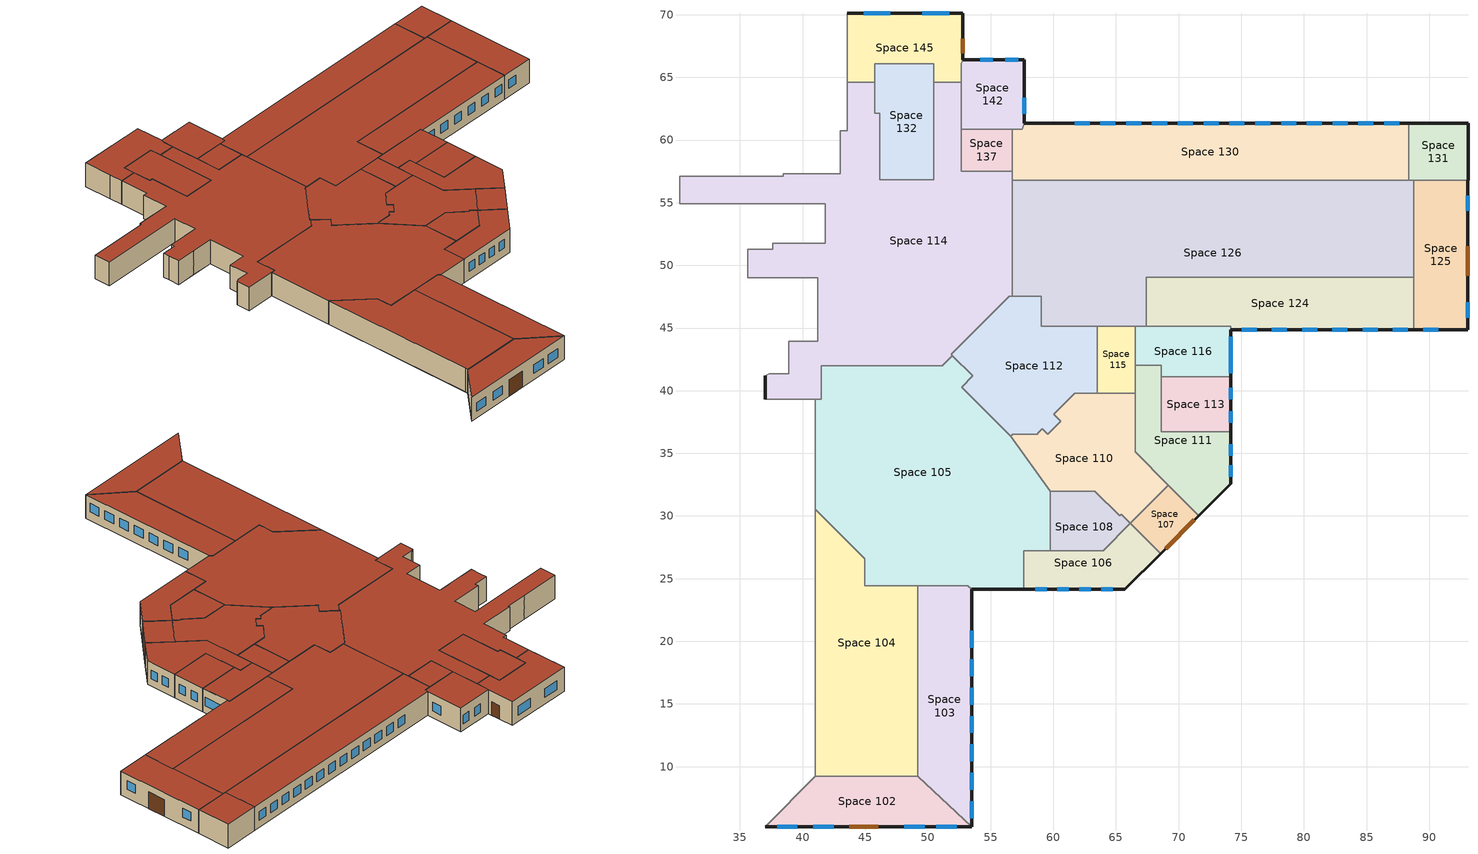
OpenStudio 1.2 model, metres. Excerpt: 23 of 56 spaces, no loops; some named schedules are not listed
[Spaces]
Space 102
 floor ground: 49.19,9.22 53.49,5.22 37.02,5.22 41.02,9.22 z0
 wall outside: 37.02,5.22 53.49,5.22 z0:3.35
 wall to Space 101: 41.02,9.22 37.02,5.22 z0:3.35
 wall to Space 104: 49.19,9.22 41.02,9.22 z0:3.35
 wall to Space 103: 53.49,5.22 49.19,9.22 z0:3.35
 window: 40.86,5.22 42.49,5.22 / 37.96,5.22 39.59,5.22 / 48.11,5.22 49.73,5.22 / 50.68,5.22 52.31,5.22 z0.9:2.12
 door: 43.72,5.22 46.02,5.22 z0:2.3
 roof outside: 53.49,5.22 49.19,9.22 41.02,9.22 37.02,5.22 z3.35
Space 103
 floor ground: 53.19,24.45 53.49,24.14 53.49,5.22 49.19,9.22 49.19,24.45 z0
 wall outside: 53.49,5.22 53.49,24.14 z0:3.35
 wall to Space 104: 49.19,24.45 49.19,9.22 z0:3.35
 wall to Space 105: 53.49,24.14 53.19,24.45 49.19,24.45 z0:3.35
 window: 53.49,8.15 53.49,9.5 / 53.49,12.69 53.49,14.04 / 53.49,5.88 53.49,7.23 / 53.49,17.22 53.49,18.57 / 53.49,14.95 53.49,16.3 / 53.49,19.49 53.49,20.84 / 53.49,10.42 53.49,11.77 z1.19:2.41
 roof outside: 53.49,5.22 53.49,24.14 53.19,24.45 49.19,24.45 49.19,9.22 z3.35
Space 104
 floor ground: 41,30.54 44.96,26.58 44.96,24.45 49.19,24.45 49.19,9.22 41.02,9.22 z0
 wall to Space 101: 41,30.54 41.02,9.56 41.02,9.22 z0:3.35
 wall to Space 105: 49.19,24.45 44.96,24.45 44.96,25.27 44.96,26.58 41,30.54 z0:3.35
 roof outside: 49.19,9.22 49.19,24.45 44.96,24.45 44.96,26.58 41,30.54 41.02,9.22 z3.35
Space 105
 floor ground: 51.96,42.8 53.59,41.17 52.7,40.29 56.6,36.38 59.78,31.97 59.78,27.23 57.63,27.23 57.63,24.14 53.49,24.14 53.19,24.45 44.96,24.45 44.96,26.58 41,30.54 41,39.33 41.51,39.33 41.51,41.98 51.14,41.98 z0
 wall outside: 53.49,24.14 57.63,24.14 z0:3.35
 wall to Space 101: 41,39.33 41,30.54 z0:3.35
 wall to Space 114: 51.96,42.8 51.14,41.98 41.51,41.98 41.51,39.33 41,39.33 z0:3.35
 wall to Space 112: 56.6,36.38 52.98,40 52.7,40.29 53.59,41.17 51.96,42.8 z0:3.35
 wall to Space 110: 59.78,31.97 56.6,36.38 z0:3.35
 wall to Space 108: 59.78,27.23 59.78,31.97 z0:3.35
 wall to Space 106: 57.63,24.14 57.63,27.23 59.78,27.23 z0:3.35
 roof outside: 57.63,24.14 57.63,27.23 59.78,27.23 59.78,31.97 56.6,36.38 52.7,40.29 53.59,41.17 51.96,42.8 51.14,41.98 41.51,41.98 41.51,39.33 41,39.33 41,30.54 44.96,26.58 44.96,24.45 53.19,24.45 53.49,24.14 z3.35
Space 106
 floor ground: 66.14,29.41 68.56,26.99 65.72,24.14 57.63,24.14 57.63,27.23 63.99,27.23 z0
 wall outside: 57.63,24.14 65.72,24.14 68.56,26.99 z0:3.35
 wall to Space 108: 66.14,29.41 63.99,27.23 59.78,27.23 z0:3.35
 wall to Space 107: 68.56,26.99 66.14,29.41 z0:3.35
 window: 63.84,24.14 64.75,24.14 / 60.31,24.14 61.23,24.14 / 58.55,24.14 59.46,24.14 / 62.07,24.14 62.99,24.14 z1.14:2.36
 roof outside: 65.72,24.14 68.56,26.99 66.14,29.41 63.99,27.23 57.63,27.23 57.63,24.14 z3.35
Space 107
 floor ground: 69.19,32.46 71.62,30.04 68.56,26.99 66.14,29.41 z0
 wall outside: 68.56,26.99 71.62,30.04 z0:3.35
 wall to Space 110: 69.19,32.46 66.14,29.41 z0:3.35
 wall to Space 111: 71.62,30.04 69.19,32.46 z0:3.35
 door: 68.97,27.4 71.26,29.68 z0:2.57
 roof outside: 68.56,26.99 71.62,30.04 69.19,32.46 66.14,29.41 z3.35
Space 108
 floor ground: 63.29,31.97 65.31,30.02 65.42,30.13 66.14,29.41 63.99,27.23 59.78,27.23 59.78,31.97 z0
 wall to Space 110: 66.14,29.41 65.42,30.13 65.31,30.02 63.29,31.97 z0:3.35
 wall inside: 63.29,31.97 59.78,31.97 z0:3.35
 roof outside: 63.99,27.23 66.14,29.41 65.42,30.13 65.31,30.02 63.29,31.97 59.78,31.97 59.78,27.23 z3.35
Space 110
 floor ground: 66.55,39.78 66.55,35.11 69.19,32.46 66.14,29.41 65.42,30.13 65.31,30.02 63.29,31.97 59.78,31.97 56.6,36.38 56.76,36.53 58.75,36.53 58.75,36.6 59.14,36.97 59.56,36.54 60.59,37.57 60.05,38.11 61.72,39.78 z0
 wall inside: 59.78,31.97 63.29,31.97 z0:3.35
 wall to Space 112: 63.52,39.78 61.72,39.78 60.05,38.11 60.59,37.57 59.56,36.54 59.14,36.97 58.75,36.6 58.75,36.53 56.76,36.53 56.6,36.38 z0:3.35
 wall to Space 115: 66.55,39.78 63.52,39.78 z0:3.35
 wall to Space 111: 69.19,32.46 66.55,35.11 66.55,39.78 z0:3.35
 roof outside: 66.14,29.41 69.19,32.46 66.55,35.11 66.55,39.78 61.72,39.78 60.05,38.11 60.59,37.57 59.56,36.54 59.14,36.97 58.75,36.6 58.75,36.53 56.76,36.53 56.6,36.38 59.78,31.97 63.29,31.97 65.31,30.02 65.42,30.13 z3.35
Space 111
 floor ground: 68.61,42.04 68.61,36.74 74.17,36.74 74.17,32.59 71.62,30.04 66.55,35.11 66.55,42.04 z0
 wall outside: 71.62,30.04 74.17,32.59 74.17,36.74 z0:3.35
 wall to Space 115: 66.55,42.04 66.55,39.78 z0:3.35
 wall to Space 116: 68.61,41.09 68.61,42.04 66.55,42.04 z0:3.35
 wall to Space 113: 74.17,36.74 68.61,36.74 68.61,41.09 z0:3.35
 window: 74.17,33.13 74.17,34.04 / 74.17,34.81 74.17,35.73 z1.01:2.23
 roof outside: 71.62,30.04 74.17,32.59 74.17,36.74 68.61,36.74 68.61,42.04 66.55,42.04 66.55,35.11 z3.35
Space 112
 floor ground: 59.06,47.55 59.06,45.16 63.52,45.16 63.52,39.78 61.72,39.78 60.05,38.11 60.59,37.57 59.56,36.54 59.14,36.97 58.75,36.6 58.75,36.53 56.76,36.53 56.6,36.38 52.7,40.29 53.59,41.17 51.85,42.9 56.5,47.55 z0
 wall to Space 115: 63.52,39.78 63.52,45.16 z0:3.35
 wall to Space 114: 56.72,47.55 56.5,47.55 51.85,42.9 51.96,42.8 z0:3.35
 wall to Space 126: 63.52,45.16 59.06,45.16 59.06,47.55 56.72,47.55 z0:3.35
 roof outside: 56.6,36.38 56.76,36.53 58.75,36.53 58.75,36.6 59.14,36.97 59.56,36.54 60.59,37.57 60.05,38.11 61.72,39.78 63.52,39.78 63.52,45.16 59.06,45.16 59.06,47.55 56.5,47.55 51.85,42.9 53.59,41.17 52.7,40.29 z3.35
Space 113
 floor ground: 68.61,41.09 74.17,41.09 74.17,36.74 68.61,36.74 z0
 wall outside: 74.17,36.74 74.17,41.09 z0:3.35
 wall to Space 116: 74.17,41.09 68.61,41.09 z0:3.35
 window: 74.17,39.31 74.17,40.23 / 74.17,37.45 74.17,38.37 z1.01:2.23
 roof outside: 74.17,36.74 74.17,41.09 68.61,41.09 68.61,36.74 z3.35
Space 114
 floor ground: 52.66,64.6 52.66,57.52 56.72,57.52 56.72,47.55 56.5,47.55 51.85,42.9 51.96,42.8 51.14,41.98 41.51,41.98 41.51,39.33 37.02,39.33 37.02,41.18 37.32,41.33 38.91,41.33 38.91,43.93 41.23,43.93 41.23,49 35.62,49 35.62,50.45 35.63,51.3 37.63,51.3 37.63,51.75 41.81,51.75 41.81,54.9 30.18,54.9 30.18,57.1 38.46,57.1 38.46,57.3 43.01,57.3 43.01,60.75 43.56,60.75 43.56,64.6 45.76,64.6 45.76,62.15 46.16,62.15 46.16,56.81 50.46,56.81 50.46,64.6 z0
 wall outside: 37.02,41.18 37.02,39.33 z0:3.35
 wall to Space 129: 30.18,54.9 41.81,54.9 41.81,51.75 37.63,51.75 37.63,51.3 35.63,51.3 35.62,50.45 z0:3.35
 wall to Space 123: 30.18,57.1 30.18,54.9 z0:3.35
 wall to Space 134: 35.65,57.1 30.18,57.1 z0:3.35
 wall to Space 135: 38.46,57.3 38.46,57.1 35.65,57.1 / 43.56,64.6 43.56,60.75 43.01,60.75 z0:3.35
 wall to Space 136: 43.01,60.75 43.01,57.3 38.46,57.3 z0:3.35
 wall to Space 145: 45.76,64.6 43.56,64.6 / 52.66,64.6 50.46,64.6 z0:3.35
 wall to Space 132: 50.46,64.6 50.46,56.81 46.16,56.81 46.16,62.15 45.76,62.15 45.76,64.6 z0:3.35
 wall to Space 142: 52.66,60.87 52.66,64.6 z0:3.35
 wall to Space 137: 56.72,57.52 52.66,57.52 52.66,60.87 z0:3.35
 wall to Space 130: 56.72,56.8 56.72,57.52 z0:3.35
 wall to Space 126: 56.72,47.55 56.72,56.8 z0:3.35
 wall to Space 101: 37.02,39.33 41,39.33 z0:3.35
 wall to Space 119: 38.91,43.93 38.91,41.33 37.32,41.33 37.02,41.18 / 35.62,49 38.33,49 z0:3.35
 wall to Space 122: 38.33,49 41.23,49 41.23,43.93 38.91,43.93 z0:3.35
 wall to Space 127: 35.62,50.45 35.62,49 z0:3.35
 roof outside: 41.51,39.33 41.51,41.98 51.14,41.98 51.96,42.8 51.85,42.9 56.5,47.55 56.72,47.55 56.72,57.52 52.66,57.52 52.66,64.6 50.46,64.6 50.46,56.81 46.16,56.81 46.16,62.15 45.76,62.15 45.76,64.6 43.56,64.6 43.56,60.75 43.01,60.75 43.01,57.3 38.46,57.3 38.46,57.1 30.18,57.1 30.18,54.9 41.81,54.9 41.81,51.75 37.63,51.75 37.63,51.3 35.63,51.3 35.62,50.45 35.62,49 41.23,49 41.23,43.93 38.91,43.93 38.91,41.33 37.32,41.33 37.02,41.18 37.02,39.33 z3.35
Space 115
 floor ground: 66.55,45.16 66.55,39.78 63.52,39.78 63.52,45.16 z0
 wall to Space 126: 66.55,45.16 63.52,45.16 z0:3.35
 wall to Space 116: 66.55,42.04 66.55,45.16 z0:3.35
 roof outside: 66.55,39.78 66.55,45.16 63.52,45.16 63.52,39.78 z3.35
Space 116
 floor ground: 66.55,45.16 74.17,45.16 74.17,41.09 68.61,41.09 68.61,42.04 66.55,42.04 z0
 wall outside: 74.17,41.09 74.17,44.86 z0:3.35
 wall to Space 126: 67.43,45.16 66.55,45.16 z0:3.35
 wall to Space 124: 74.17,44.86 74.17,45.16 67.43,45.16 z0:3.35
 window: 74.17,41.4 74.17,44.32 z0.98:2.2
 roof outside: 74.17,41.09 74.17,45.16 66.55,45.16 66.55,42.04 68.61,42.04 68.61,41.09 z3.35
Space 124
 floor ground: 88.76,49.07 88.76,44.86 74.17,44.86 74.17,45.16 67.43,45.16 67.43,49.07 z0
 wall outside: 74.17,44.86 88.76,44.86 z0:3.35
 wall to Space 126: 88.76,49.07 67.43,49.07 67.43,45.16 z0:3.35
 wall to Space 125: 88.76,44.86 88.76,49.07 z0:3.35
 window: 75.03,44.86 76.23,44.86 / 79.86,44.86 81.06,44.86 / 77.45,44.86 78.65,44.86 / 84.68,44.86 85.88,44.86 / 87.09,44.86 88.29,44.86 / 82.27,44.86 83.47,44.86 z1.16:2.38
 roof outside: 88.76,44.86 88.76,49.07 67.43,49.07 67.43,45.16 74.17,45.16 74.17,44.86 z3.35
Space 125
 floor ground: 93.09,56.8 93.09,44.86 88.76,44.86 88.76,56.8 z0
 wall outside: 88.76,44.86 93.09,44.86 93.09,56.8 z0:3.35
 wall to Space 126: 88.76,56.8 88.76,49.07 z0:3.35
 wall to Space 131: 93.09,56.8 88.76,56.8 z0:3.35
 window: 93.09,54.35 93.09,55.55 / 93.09,45.84 93.09,47.04 z1.19:2.41; 89.5,44.86 90.7,44.86 z1.16:2.38
 door: 93.09,49.16 93.09,51.53 z0:2.37
 roof outside: 93.09,44.86 93.09,56.8 88.76,56.8 88.76,44.86 z3.35
Space 126
 floor ground: 88.76,56.8 88.76,49.07 67.43,49.07 67.43,45.16 59.06,45.16 59.06,47.55 56.72,47.55 56.72,56.8 z0
 wall to Space 130: 88.35,56.8 56.72,56.8 z0:3.35
 wall to Space 131: 88.76,56.8 88.35,56.8 z0:3.35
 roof outside: 59.06,45.16 67.43,45.16 67.43,49.07 88.76,49.07 88.76,56.8 56.72,56.8 56.72,47.55 59.06,47.55 z3.35
Space 130
 floor ground: 88.35,61.32 88.35,56.8 56.72,56.8 56.72,60.87 57.52,60.87 57.67,61.32 z0
 wall outside: 88.35,61.32 57.67,61.32 z0:3.35
 wall to Space 131: 88.35,56.8 88.35,61.32 z0:3.35
 wall to Space 137: 56.72,60.87 56.72,57.52 z0:3.35
 wall to Space 142: 57.67,61.32 57.52,60.87 56.72,60.87 z0:3.35
 window: 81.43,61.32 80.23,61.32 / 77.31,61.32 76.11,61.32 / 73.2,61.32 72,61.32 / 75.26,61.32 74.06,61.32 / 71.14,61.32 69.94,61.32 / 67.02,61.32 65.82,61.32 / 64.96,61.32 63.76,61.32 / 85.55,61.32 84.35,61.32 / 83.49,61.32 82.29,61.32 / 87.61,61.32 86.41,61.32 / 62.9,61.32 61.7,61.32 / 69.08,61.32 67.88,61.32 / 79.37,61.32 78.17,61.32 z1.02:2.24
 roof outside: 88.35,56.8 88.35,61.32 57.67,61.32 57.52,60.87 56.72,60.87 56.72,56.8 z3.35
Space 131
 floor ground: 93.09,61.32 93.09,56.8 88.35,56.8 88.35,61.32 z0
 wall outside: 93.09,56.8 93.09,61.32 88.35,61.32 z0:3.35
 roof outside: 93.09,56.8 93.09,61.32 88.35,61.32 88.35,56.8 z3.35
Space 132
 floor ground: 50.46,66.1 50.46,56.81 46.16,56.81 46.16,62.15 45.76,62.15 45.76,66.1 z0
 wall to Space 145: 50.46,64.6 50.46,66.1 45.76,66.1 45.76,64.6 z0:3.35
 roof outside: 50.46,56.81 50.46,66.1 45.76,66.1 45.76,62.15 46.16,62.15 46.16,56.81 z3.35
Space 137
 floor ground: 56.72,60.87 56.72,57.52 52.66,57.52 52.66,60.87 z0
 wall to Space 142: 56.72,60.87 52.66,60.87 z0:3.35
 roof outside: 56.72,57.52 56.72,60.87 52.66,60.87 52.66,57.52 z3.35
Space 142
 floor ground: 52.77,66.4 57.67,66.4 57.67,61.32 57.52,60.87 52.66,60.87 52.66,66.1 z0
 wall outside: 57.67,61.32 57.67,66.4 52.77,66.4 z0:3.35
 wall to Space 145: 52.77,66.4 52.66,66.1 52.66,64.6 z0:3.35
 window: 57.67,62.11 57.67,63.38 z1:2.21; 57.19,66.4 56.19,66.4 / 55.16,66.4 54.16,66.4 z0.89:2.11
 roof outside: 52.66,60.87 57.52,60.87 57.67,61.32 57.67,66.4 52.77,66.4 52.66,66.1 z3.35
Space 145
 floor ground: 43.56,70.1 52.77,70.1 52.77,66.4 52.66,66.1 52.66,64.6 50.46,64.6 50.46,66.1 45.76,66.1 45.76,64.6 43.56,64.6 z0
 wall outside: 52.77,66.4 52.77,70.1 43.56,70.1 z0:3.35
 wall to Space 135: 43.56,66.34 43.56,64.6 z0:3.35
 wall to Space 146: 43.56,70.1 43.56,66.34 z0:3.35
 window: 51.7,70.1 49.57,70.1 / 47.01,70.1 44.87,70.1 z0.91:2.13
 door: 52.77,66.91 52.77,68.08 z0:1.89
 roof outside: 52.66,64.6 52.66,66.1 52.77,66.4 52.77,70.1 43.56,70.1 43.56,64.6 45.76,64.6 45.76,66.1 50.46,66.1 50.46,64.6 z3.35
[Site]
Site 1: Latitude {deg}=44.12; Longitude {deg}=-77.53; Time Zone {hr}=-5; Elevation {m}=86
[SizingPeriod:DesignDay] Barometric Pressure {Pa}=100296; Sky Clearness=0; Rain Indicator=0; Snow Indicator=0; Day of Month=21; Daylight Saving Time Indicator=0; Dry-Bulb Temperature Range Modifier Type=DefaultMultipliers
Name | Maximum Dry-Bulb Temperature {C} | Daily Dry-Bulb Temperature Range {deltaC} | Humidity Indicating Conditions at Maximum Dry-Bulb {BasedOnField A3} | Wind Speed {m/s} | Wind Direction {deg} | Month | Day Type | Humidity Indicating Type | Solar Model Indicator | ASHRAE Taub | ASHRAE Taud
Trenton Ann Htg Wind 99.6% Condns WS=>MCDB | -3.4 | 0 | -3.4 | 13.4 | 50 | 1 | WinterDesignDay | Wetbulb | ASHRAEClearSky
Trenton Ann Htg 99.6% Condns DB | -21.8 | 0 | -21.8 | 2.9 | 50 | 1 | WinterDesignDay | Wetbulb | ASHRAEClearSky
Trenton Ann Clg .4% Condns DB=>MWB | 29.2 | 9.9 | 22.1 | 5.1 | 220 | 7 | SummerDesignDay | Wetbulb | ASHRAETau | 0.459 | 2.014
Trenton Ann Clg .4% Condns Enth=>MDB | 27.5 | 9.9 | 70700 | 5.1 | 220 | 7 | SummerDesignDay | Enthalpy | ASHRAETau | 0.459 | 2.014
[Building]
Medium Office: North Axis {deg}=-0; Default Construction Set=Trenton Construction
[DefaultConstructionSet]
Trenton Construction: Default Exterior Surface Constructions=ASHRAE_189.1-2009_ClimateZone 4-5 (mdoff)_Exterior_DefSurfCons 1; Default Interior Surface Constructions=ASHRAE_189.1-2009_ClimateZone 4-5 (mdoff)_Exterior_DefSurfCons 2; Default Ground Contact Surface Constructions=ASHRAE_189.1-2009_ClimateZone 4-5 (mdoff)_Exterior_DefSurfCons; Default Exterior SubSurface Constructions=ASHRAE_189.1-2009_ClimateZone 4-5 (mdoff)_Exterior_DefSubCons 1; Default Interior SubSurface Constructions=ASHRAE_189.1-2009_ClimateZone 4-5 (mdoff)_Exterior_DefSubCons
[DefaultSubSurfaceConstructions]
Name | Fixed Window Construction | Door Construction
ASHRAE_189.1-2009_ClimateZone 4-5 (mdoff)_Exterior_DefSubCons
ASHRAE_189.1-2009_ClimateZone 4-5 (mdoff)_Exterior_DefSubCons 1 | MNECBUvalue_Window | PersonDoor
[DefaultSurfaceConstructions]
Name | Floor Construction | Wall Construction | Roof Ceiling Construction
ASHRAE_189.1-2009_ClimateZone 4-5 (mdoff)_Exterior_DefSurfCons | NECBUvalue_ConcreteFlr
ASHRAE_189.1-2009_ClimateZone 4-5 (mdoff)_Exterior_DefSurfCons 1 |  | V1-BWall1 | V1-BRoof1
ASHRAE_189.1-2009_ClimateZone 4-5 (mdoff)_Exterior_DefSurfCons 2 | IntPartition | IntPartition | IntPartition
[Material:AirGap]
Name | Thermal Resistance
000_F04 Wall air space resistance | 0.15
000_F05 Ceiling air space resistance | 0.18
[Construction]
V1-BWall1: Concrete Block: Sand and Gravel Aggregrate: 22.7 kg - 2 cores 152mm, 000_F04 Wall air space resistance, Sheathing - regular density - 12.7mm, Insulation: Cellular glass - 122mm, Gypsum or plaster board - 5.9mm
V1-BRoof1: F13 Built-up roofing, Insulation: Expanded polystyrene - molded beads - 20kg/m3 density 127mm, M11 50mm lightweight concrete
NECBUvalue_ConcreteFlr: Insulation: Expanded polystyrene - extruded (smooth skin surface) (CFC-12 exp.) 1, M14a 100mm heavyweight concrete
IntPartition: G01 16mm gypsum board, 000_F05 Ceiling air space resistance, G01 16mm gypsum board
MNECBUvalue_Window: MNECB1997_Window
PersonDoor: PersonDoorMat
[Material]
Name | Roughness | Thickness {m} | Conductivity {W/m-K} | Density {kg/m3} | Specific Heat {J/kg-K} | Thermal Absorptance | Solar Absorptance | Visible Absorptance
Concrete Block: Sand and Gravel Aggregrate: 22.7 kg - 2 cores 152mm | MediumRough | 0.152 | 1.13 | 2000 | 920
Sheathing - regular density - 12.7mm | Smooth | 0.0127 | 0.055 | 290 | 1300
Insulation: Cellular glass - 122mm | MediumRough | 0.122 | 0.05 | 136 | 750
Gypsum or plaster board - 5.9mm | MediumSmooth | 0.0059 | 0.58 | 800 | 1090
F13 Built-up roofing | Rough | 0.0095 | 0.16 | 1120 | 1460
Insulation: Expanded polystyrene - molded beads - 20kg/m3 density 127mm | VeryRough | 0.127 | 0.036 | 20 | 1210
M11 50mm lightweight concrete | MediumRough | 0.05 | 0.53 | 1280 | 840
Insulation: Expanded polystyrene - extruded (smooth skin surface) (CFC-12 exp.) 1 | MediumSmooth | 0.0254 | 0.029 | 29 | 1210 | 0.9 | 0.7 | 0.7
M14a 100mm heavyweight concrete | MediumRough | 0.1016 | 1.95 | 2240 | 900 | 0.9 | 0.7 | 0.7
G01 16mm gypsum board | MediumSmooth | 0.0159 | 0.16 | 800 | 1090 | 0.9 | 0.7 | 0.7
[WindowMaterial:SimpleGlazingSystem]
MNECB1997_Window: U-Factor {W/m2-K}=2.2; Solar Heat Gain Coefficient=0.5
[Material:NoMass]
PersonDoorMat: Roughness=Smooth; Thermal Resistance {m2-K/W}=0.304; Thermal Absorptance=0.9; Solar Absorptance=0.7; Visible Absorptance=0.7
[DefaultScheduleSet]
Name | Hours of Operation Schedule | Number of People Schedule | Lighting Schedule | Electric Equipment Schedule | Hot Water Equipment Schedule | Other Equipment Schedule
NECB-A | NECB-A-Fan | NECB-A-Occ | NECB-A-Ltg | NECB-A-Equ | NECB-A-HW | NECB-A-Proc
NECB-B | NECB-B-Fan | NECB-B-Occ | NECB-B-Ltg | NECB-B-Equ | NECB-B-HW | NECB-B-Proc
NECB-C | NECB-C-Fan | NECB-C-Occ | NECB-C-Ltg | NECB-C-Equ | NECB-C-HW | NECB-C-Proc
NECB-E | NECB-E-Fan | NECB-E-Occ | NECB-E-Ltg | NECB-E-Equ | NECB-E-HW | NECB-E-Proc
[People:Definition] Number of People Calculation Method=Area/Person; Fraction Radiant=0.3
Name | Space Floor Area per Person {m2/person} | Sensible Heat Fraction | Carbon Dioxide Generation Rate {m3/s-W}
MNECB-Food Service-Leisure Dining-sched-B-people_def | 10 | Autocalculate | 3.8e-008
MNECB-Food Service-Kitchen-sched-B-people_def; MNECB-Office-Enclosed offices Category 1-sched-A-people_def; MNECB-Office-Open plan offices Category 2-sched-A-people_def | 20
MNECB-Service and Common-Corridors-sched-*-people_def; MNECB-Storage Warehouse-Active Storage - Bulky-sched-E-people_def | 100
MNECB-Assembly-Lobby-sched-C-people_def | 10
MNECB-Service and Common-Toilet and Washrooms-sched-*-people_def | 30 | Autocalculate | 3.8e-008
MNECB-Service and Common-Mechanical/electrical room-sched-*-people_def | 200
[Lights:Definition] Fraction Radiant=0; Fraction Visible=0; Return Air Fraction=0
Name | Design Level Calculation Method | Watts per Space Floor Area {W/m2} | Watts per Person {W/person}
MNECB-Food Service-Leisure Dining-sched-B-lighting_W_per_m2_def | Watts/Area | 26.9
MNECB-Food Service-Kitchen-sched-B-lighting_W_per_person_def | Watts/Person |  | 300.2
MNECB-Office-Enclosed offices category 1-sched-A-lighting_W_per_m2_def | Watts/Area | 19.4
MNECB-Service and Common-Corridors-sched-*-lighting_W_per_m2_def | Watts/Area | 8.6
MNECB-Office-Open plan offices category 2-sched-A-lighting_W_per_m2_def | Watts/Area | 20.4
MNECB- Assembly -Lobby-sched-C-lighting_W_per_m2_def | Watts/Area | 10.8
MNECB-Service and Common-Toilet and Washrooms-sched-*-lighting_W_per_m2_def | Watts/Area | 8.7
MNECB-Storage/Warehouse-Active Storage Bulky-sched-E-lighting_W_per_m2_def | Watts/Area | 3.2
MNECB-Service and Common-Mechanical/electrical room-sched-*-lighting_W_per_m2_def | Watts/Area | 7.5
[ElectricEquipment:Definition] Fraction Lost=0
Name | Design Level Calculation Method | Watts per Space Floor Area {W/m2} | Fraction Latent | Fraction Radiant | Watts per Person {W/person}
MNECB-Food Service-Leisure Dining-sched-B-equipment_W_per_m2_def; MNECB-Service and Common-Toilet and Washrooms-sched-*-equipment_W_per_m2_def; MNECB-Storage/Warehouse-Active Storage Bulky-sched-E-equipment_W_per_m2_def; MNECB-Service and Common-Mechanical/electrical room-sched-*-equipment_W_per_m2_def | Watts/Area | 1 | 0 | 0
MNECB-Food Service-Kitchen-sched-B-equipment_W_per_m2_def | Watts/Area | 10 | 0 | 0
MNECB-Office-Enclosed offices category 1-sched-A-equipment_W_per_m2_def | Watts/Area | 7.5 | 0 | 0
MNECB-Service and Common-Corridors-sched-*-equipment_W_per_m2_def | Watts/Area | 0 | 0 | 0
MNECB-Office-Open plan offices category 2-sched-A-equipment_W_per_person_def | Watts/Person |  | 0 | 0 | 150
MNECB-Assembly-Lobby-sched-C-equipment_W_per_m2_def | Watts/Area | 1
[DesignSpecification:OutdoorAir]
Name | Outdoor Air Flow per Person {m3/s-person} | Outdoor Air Flow per Floor Area {m3/s-m2} | Outdoor Air Flow Rate {m3/s} | Outdoor Air Flow Air Changes per Hour {1/hr}
MNECB-Food Service-Leisure Dining-sched-B-oa | 0.01 | 0
MNECB-Food Service Kitchen-sched-B-oa; MNECB-Service and Common-Toilet and Washrooms-sched-*-oa | 0.03 | 0 | 0
MNECB-Office-Enclosed-sched-A-oa; MNECB-Assembly-Lobby-sched-C-oa | 0.01
MNECB-Service and Common-Corridors-sched-*- | 0.025 | 0
MNECB-Office-Open plan category 2-sched-A-oa | 0.01 | 0 | 0 | 0
MNECB-Storage/Warehouse - Active Storage Bulky-sched-E-oa | 0.0025 | 0
MNECB-Service and Common-Mechanical/electrical room-sched-*-oa | 0.05
[BuildingStory]
Building Story 1: Nominal Z Coordinate {m}=0; Nominal Floor to Floor Height {m}=3.353
[Space] Building Story=Building Story 1
Name | Space Type | Default Schedule Set | Thermal Zone
Space 102 | MNECB-Food Service-Leisure Dining-sched-B | NECB-B | Thermal Zone 2
Space 103 | MNECB-Food Service-Leisure Dining-sched-B | NECB-B | Thermal Zone 3
Space 104 | MNECB-Food Service-Leisure Dining-sched-B | NECB-B | Thermal Zone 4
Space 105 | MNECB-Food Service Kitchen-sched-B | NECB-B | Thermal Zone 5
Space 106 | MNECB-Office-Enclosed-sched-A | NECB-A | Thermal Zone 6
Space 107 | MNECB-Service and Common-Corridors-sched-*- | NECB-B | Thermal Zone 7
Space 108 | MNECB-Office-Open plan category 2-sched-A | NECB-A | Thermal Zone 8
Space 110 | MNECB-Assembly-Lobby-sched-C | NECB-C | Thermal Zone 10
Space 111 | MNECB-Assembly-Lobby-sched-C | NECB-C | Thermal Zone 11
Space 112 | MNECB-Food Service Kitchen-sched-B | NECB-B | Thermal Zone 12
Space 113 | MNECB-Service and Common-Toilet and Washrooms-sched-*- | NECB-B | Thermal Zone 13
Space 114 | MNECB-Food Service Kitchen-sched-B | NECB-B | Thermal Zone 14
Space 115 | MNECB-Service and Common-Corridors-sched-*- | NECB-B | Thermal Zone 15
Space 116 | MNECB-Service and Common-Toilet and Washrooms-sched-*- | NECB-B | Thermal Zone 16
Space 124 | MNECB-Storage/Warehouse - Active Storage Bulky-sched-E | NECB-E | Thermal Zone 24
Space 125 | MNECB-Food Service-Leisure Dining-sched-B | NECB-B | Thermal Zone 25
Space 126 | MNECB-Food Service-Leisure Dining-sched-B | NECB-B | Thermal Zone 26
Space 130 | MNECB-Food Service-Leisure Dining-sched-B | NECB-B | Thermal Zone 30
Space 131 | MNECB-Service and Common-Mechanical/electrical room-sched-*- | NECB-B | Thermal Zone 31
Space 132 | MNECB-Storage/Warehouse - Active Storage Bulky-sched-E | NECB-E | Thermal Zone 32
Space 137 | MNECB-Office-Enclosed-sched-A | NECB-A | Thermal Zone 37
Space 142 | MNECB-Office-Enclosed-sched-A | NECB-A | Thermal Zone 42
Space 145 | MNECB-Storage/Warehouse - Active Storage Bulky-sched-E | NECB-E | Thermal Zone 45
[ThermalZone] Use Ideal Air Loads=No
Name | Thermostat
Thermal Zone 2 | Thermostat Setpoint Dual Setpoint 58
Thermal Zone 3 | Thermostat Setpoint Dual Setpoint 69
Thermal Zone 4 | Thermostat Setpoint Dual Setpoint 80
Thermal Zone 5 | Thermostat Setpoint Dual Setpoint 91
Thermal Zone 6 | Thermostat Setpoint Dual Setpoint 100
Thermal Zone 7 | Thermostat Setpoint Dual Setpoint 101
Thermal Zone 8 | Thermostat Setpoint Dual Setpoint 102
Thermal Zone 10 | Thermostat Setpoint Dual Setpoint 48
Thermal Zone 11 | Thermostat Setpoint Dual Setpoint 49
Thermal Zone 12 | Thermostat Setpoint Dual Setpoint 50
Thermal Zone 13 | Thermostat Setpoint Dual Setpoint 51
Thermal Zone 14 | Thermostat Setpoint Dual Setpoint 52
Thermal Zone 15 | Thermostat Setpoint Dual Setpoint 53
Thermal Zone 16 | Thermostat Setpoint Dual Setpoint 54
Thermal Zone 24 | Thermostat Setpoint Dual Setpoint 63
Thermal Zone 25 | Thermostat Setpoint Dual Setpoint 64
Thermal Zone 26 | Thermostat Setpoint Dual Setpoint 65
Thermal Zone 30 | Thermostat Setpoint Dual Setpoint 70
Thermal Zone 31 | Thermostat Setpoint Dual Setpoint 71
Thermal Zone 32 | Thermostat Setpoint Dual Setpoint 72
Thermal Zone 37 | Thermostat Setpoint Dual Setpoint 77
Thermal Zone 42 | Thermostat Setpoint Dual Setpoint 83
Thermal Zone 45 | Thermostat Setpoint Dual Setpoint 86
[SpaceType]
Name | Default Schedule Set | Design Specification Outdoor Air Object
MNECB-Food Service-Leisure Dining-sched-B | NECB-B | MNECB-Food Service-Leisure Dining-sched-B-oa
MNECB-Food Service Kitchen-sched-B | NECB-B | MNECB-Food Service Kitchen-sched-B-oa
MNECB-Office-Enclosed-sched-A | NECB-A | MNECB-Office-Enclosed-sched-A-oa
MNECB-Service and Common-Corridors-sched-*- | NECB-B | MNECB-Service and Common-Corridors-sched-*-
MNECB-Office-Open plan category 2-sched-A | NECB-A | MNECB-Office-Open plan category 2-sched-A-oa
MNECB-Assembly-Lobby-sched-C | NECB-C | MNECB-Assembly-Lobby-sched-C-oa
MNECB-Service and Common-Toilet and Washrooms-sched-*- | NECB-B | MNECB-Service and Common-Toilet and Washrooms-sched-*-oa
MNECB-Storage/Warehouse - Active Storage Bulky-sched-E | NECB-E | MNECB-Storage/Warehouse - Active Storage Bulky-sched-E-oa
MNECB-Service and Common-Mechanical/electrical room-sched-*- | NECB-B | MNECB-Service and Common-Mechanical/electrical room-sched-*-oa
[People] Activity Level Schedule=Activity_Level
Name | People Definition | Space or SpaceType
People 19 | MNECB-Food Service-Leisure Dining-sched-B-people_def | MNECB-Food Service-Leisure Dining-sched-B
People 8 | MNECB-Food Service-Kitchen-sched-B-people_def | MNECB-Food Service Kitchen-sched-B
People 10 | MNECB-Office-Enclosed offices Category 1-sched-A-people_def | MNECB-Office-Enclosed-sched-A
People 7 | MNECB-Service and Common-Corridors-sched-*-people_def | MNECB-Service and Common-Corridors-sched-*-
People 20 | MNECB-Office-Open plan offices Category 2-sched-A-people_def | MNECB-Office-Open plan category 2-sched-A
People 15 | MNECB-Assembly-Lobby-sched-C-people_def | MNECB-Assembly-Lobby-sched-C
People 3 | MNECB-Service and Common-Toilet and Washrooms-sched-*-people_def | MNECB-Service and Common-Toilet and Washrooms-sched-*-
People 12 | MNECB-Storage Warehouse-Active Storage - Bulky-sched-E-people_def | MNECB-Storage/Warehouse - Active Storage Bulky-sched-E
People 6 | MNECB-Service and Common-Mechanical/electrical room-sched-*-people_def | MNECB-Service and Common-Mechanical/electrical room-sched-*-
[Lights]
Name | Lights Definition | Space or SpaceType
Lights 19 | MNECB-Food Service-Leisure Dining-sched-B-lighting_W_per_m2_def | MNECB-Food Service-Leisure Dining-sched-B
Lights 8 | MNECB-Food Service-Kitchen-sched-B-lighting_W_per_person_def | MNECB-Food Service Kitchen-sched-B
Lights 10 | MNECB-Office-Enclosed offices category 1-sched-A-lighting_W_per_m2_def | MNECB-Office-Enclosed-sched-A
Lights 7 | MNECB-Service and Common-Corridors-sched-*-lighting_W_per_m2_def | MNECB-Service and Common-Corridors-sched-*-
Lights 20 | MNECB-Office-Open plan offices category 2-sched-A-lighting_W_per_m2_def | MNECB-Office-Open plan category 2-sched-A
Lights 15 | MNECB- Assembly -Lobby-sched-C-lighting_W_per_m2_def | MNECB-Assembly-Lobby-sched-C
Lights 3 | MNECB-Service and Common-Toilet and Washrooms-sched-*-lighting_W_per_m2_def | MNECB-Service and Common-Toilet and Washrooms-sched-*-
Lights 12 | MNECB-Storage/Warehouse-Active Storage Bulky-sched-E-lighting_W_per_m2_def | MNECB-Storage/Warehouse - Active Storage Bulky-sched-E
Lights 6 | MNECB-Service and Common-Mechanical/electrical room-sched-*-lighting_W_per_m2_def | MNECB-Service and Common-Mechanical/electrical room-sched-*-
[ElectricEquipment]
Name | Electric Equipment Definition | Space or SpaceType
Electric Equipment 19 | MNECB-Food Service-Leisure Dining-sched-B-equipment_W_per_m2_def | MNECB-Food Service-Leisure Dining-sched-B
Electric Equipment 8 | MNECB-Food Service-Kitchen-sched-B-equipment_W_per_m2_def | MNECB-Food Service Kitchen-sched-B
Electric Equipment 10 | MNECB-Office-Enclosed offices category 1-sched-A-equipment_W_per_m2_def | MNECB-Office-Enclosed-sched-A
Electric Equipment 7 | MNECB-Service and Common-Corridors-sched-*-equipment_W_per_m2_def | MNECB-Service and Common-Corridors-sched-*-
Electric Equipment 20 | MNECB-Office-Open plan offices category 2-sched-A-equipment_W_per_person_def | MNECB-Office-Open plan category 2-sched-A
Electric Equipment 15 | MNECB-Assembly-Lobby-sched-C-equipment_W_per_m2_def | MNECB-Assembly-Lobby-sched-C
Electric Equipment 3 | MNECB-Service and Common-Toilet and Washrooms-sched-*-equipment_W_per_m2_def | MNECB-Service and Common-Toilet and Washrooms-sched-*-
Electric Equipment 12 | MNECB-Storage/Warehouse-Active Storage Bulky-sched-E-equipment_W_per_m2_def | MNECB-Storage/Warehouse - Active Storage Bulky-sched-E
Electric Equipment 6 | MNECB-Service and Common-Mechanical/electrical room-sched-*-equipment_W_per_m2_def | MNECB-Service and Common-Mechanical/electrical room-sched-*-
[SpaceInfiltration:DesignFlowRate] Schedule=AlwaysON; Design Flow Rate Calculation Method=Flow/ExteriorWallArea; Design Flow Rate {m3/s}=0; Flow per Exterior Surface Area {m3/s-m2}=0.00025
Name | Space or SpaceType | Flow per Space Floor Area {m3/s-m2} | Air Changes per Hour {1/hr}
Space Infiltration Design Flow Rate 19 | MNECB-Food Service-Leisure Dining-sched-B | 0 | 0
Space Infiltration Design Flow Rate 12 | MNECB-Food Service Kitchen-sched-B |  | 0
Space Infiltration Design Flow Rate 13 | MNECB-Office-Enclosed-sched-A
Space Infiltration Design Flow Rate 5 | MNECB-Service and Common-Corridors-sched-*- |  | 0
Space Infiltration Design Flow Rate 20 | MNECB-Office-Open plan category 2-sched-A
Space Infiltration Design Flow Rate 9 | MNECB-Assembly-Lobby-sched-C |  | 0
Space Infiltration Design Flow Rate 16 | MNECB-Service and Common-Toilet and Washrooms-sched-*- | 0 | 0
Space Infiltration Design Flow Rate 17 | MNECB-Storage/Warehouse - Active Storage Bulky-sched-E |  | 0
Space Infiltration Design Flow Rate 6 | MNECB-Service and Common-Mechanical/electrical room-sched-*- |  | 0
[ThermostatSetpoint:DualSetpoint]
Name | Heating Setpoint Temperature Schedule | Cooling Setpoint Temperature Schedule
Thermostat Setpoint Dual Setpoint 48; Thermostat Setpoint Dual Setpoint 49 | NECB-C-Htg | NECB-C-Clg
Thermostat Setpoint Dual Setpoint 50; Thermostat Setpoint Dual Setpoint 51; Thermostat Setpoint Dual Setpoint 52; Thermostat Setpoint Dual Setpoint 53; Thermostat Setpoint Dual Setpoint 54; Thermostat Setpoint Dual Setpoint 58; Thermostat Setpoint Dual Setpoint 64; Thermostat Setpoint Dual Setpoint 65; Thermostat Setpoint Dual Setpoint 69; Thermostat Setpoint Dual Setpoint 70; Thermostat Setpoint Dual Setpoint 71; Thermostat Setpoint Dual Setpoint 80; Thermostat Setpoint Dual Setpoint 91; Thermostat Setpoint Dual Setpoint 101 | NECB-B-Htg | NECB-B-Clg
Thermostat Setpoint Dual Setpoint 63; Thermostat Setpoint Dual Setpoint 72; Thermostat Setpoint Dual Setpoint 86 | NECB-E-Htg | NECB-E-Clg
Thermostat Setpoint Dual Setpoint 77; Thermostat Setpoint Dual Setpoint 83; Thermostat Setpoint Dual Setpoint 100; Thermostat Setpoint Dual Setpoint 102 | NECB-A-Htg | NECB-A-Clg
[Schedule:Ruleset]
Name | Default Day Schedule
NECB-A-Occ | Schedule Day 1
NECB-A-Ltg | Schedule Day 2
NECB-A-Equ | Schedule Day 3
NECB-A-Fan | Schedule Day 4
NECB-A-Proc | Schedule Day 5
NECB-A-Clg | Schedule Day 6
NECB-A-Htg | Schedule Day 7
NECB-A-HW | Schedule Day 8
NECB-B-Occ | Schedule Day 9
NECB-B-Ltg | Schedule Day 10
NECB-B-Equ | Schedule Day 11
NECB-B-Fan | Schedule Day 12
NECB-B-Proc | Schedule Day 13
NECB-B-Clg | Schedule Day 14
NECB-B-Htg | Schedule Day 15
NECB-B-HW | Schedule Day 16
NECB-C-Occ | Schedule Day 17
NECB-C-Ltg | Schedule Day 18
NECB-C-Equ | Schedule Day 19
NECB-C-Fan | Schedule Day 20
NECB-C-Proc | Schedule Day 21
NECB-C-Clg | Schedule Day 22
NECB-C-Htg | Schedule Day 23
NECB-C-HW | Schedule Day 24
NECB-E-Occ | Schedule Day 33
NECB-E-Ltg | Schedule Day 34
NECB-E-Equ | Schedule Day 35
NECB-E-Fan | Schedule Day 36
NECB-E-Proc | Schedule Day 37
NECB-E-Clg | Schedule Day 38
NECB-E-Htg | Schedule Day 39
NECB-E-HW | Schedule Day 40
AlwaysON | Schedule Day 73
Activity_Level | Schedule Day 74
[Schedule:Day]
Schedule Day 1; Schedule Day 2; Schedule Day 3; Schedule Day 4; Schedule Day 8; Schedule Day 9; Schedule Day 10; Schedule Day 11; Schedule Day 12; Schedule Day 13; Schedule Day 16; Schedule Day 17; Schedule Day 18; Schedule Day 19; Schedule Day 20; Schedule Day 21; Schedule Day 24: 24, 0, 0
Schedule Day 6; Schedule Day 14; Schedule Day 22; Schedule Day 38: 24, 0, 24
Schedule Day 7; Schedule Day 15; Schedule Day 23; Schedule Day 39: 24, 0, 22
wkdNECB-C-Occ 1: 1, 0, 0, 2, 0, 0, 3, 0, 0, 4, 0, 0, 5, 0, 0, 6, 0, 0, 7, 0, 0, 8, 0, 0, 9, 0, 0.1, 10, 0, 0.2, 11, 0, 0.5, 12, 0, 0.5, 13, 0, 0.7, 14, 0, 0.7, 15, 0, 0.7, 16, 0, 0.7, 17, 0, 0.8, 18, 0, 0.7, 19, 0, 0.5, 20, 0, 0.3, 21, 0, 0.3, 22, 0, 0, 23, 0, 0, 24, 0, 0
satNECB-C-Occ 1: 1, 0, 0, 2, 0, 0, 3, 0, 0, 4, 0, 0, 5, 0, 0, 6, 0, 0, 7, 0, 0, 8, 0, 0, 9, 0, 0.1, 10, 0, 0.2, 11, 0, 0.5, 12, 0, 0.6, 13, 0, 0.8, 14, 0, 0.9, 15, 0, 0.9, 16, 0, 0.9, 17, 0, 0.8, 18, 0, 0.7, 19, 0, 0.5, 20, 0, 0.2, 21, 0, 0.2, 22, 0, 0, 23, 0, 0, 24, 0, 0
sunNECB-C-Occ 1: 1, 0, 0, 2, 0, 0, 3, 0, 0, 4, 0, 0, 5, 0, 0, 6, 0, 0, 7, 0, 0, 8, 0, 0, 9, 0, 0, 10, 0, 0, 11, 0, 0.1, 12, 0, 0.2, 13, 0, 0.2, 14, 0, 0.4, 15, 0, 0.4, 16, 0, 0.4, 17, 0, 0.4, 18, 0, 0.4, 19, 0, 0.2, 20, 0, 0, 21, 0, 0, 22, 0, 0, 23, 0, 0, 24, 0, 0
wkdNECB-C-Ltg 1; satNECB-C-Ltg 1; wkdNECB-C-Equ 1; satNECB-C-Equ 1; wkdNECB-C-Proc 1; satNECB-C-Proc 1: 1, 0, 0.05, 2, 0, 0.05, 3, 0, 0.05, 4, 0, 0.05, 5, 0, 0.05, 6, 0, 0.05, 7, 0, 0.05, 8, 0, 0.05, 9, 0, 0.5, 10, 0, 0.9, 11, 0, 0.9, 12, 0, 0.9, 13, 0, 0.9, 14, 0, 0.9, 15, 0, 0.9, 16, 0, 0.9, 17, 0, 0.9, 18, 0, 0.9, 19, 0, 0.9, 20, 0, 0.6, 21, 0, 0.5, 22, 0, 0.05, 23, 0, 0.05, 24, 0, 0.05
sunNECB-C-Ltg 1; sunNECB-C-Equ 1; sunNECB-C-Proc 1: 1, 0, 0.05, 2, 0, 0.05, 3, 0, 0.05, 4, 0, 0.05, 5, 0, 0.05, 6, 0, 0.05, 7, 0, 0.05, 8, 0, 0.05, 9, 0, 0.05, 10, 0, 0.05, 11, 0, 0.5, 12, 0, 0.9, 13, 0, 0.9, 14, 0, 0.9, 15, 0, 0.9, 16, 0, 0.9, 17, 0, 0.9, 18, 0, 0.9, 19, 0, 0.6, 20, 0, 0.05, 21, 0, 0.05, 22, 0, 0.05, 23, 0, 0.05, 24, 0, 0.05
wkdNECB-C-Fan 1; satNECB-C-Fan 1: 1, 0, 0, 2, 0, 0, 3, 0, 0, 4, 0, 0, 5, 0, 0, 6, 0, 0, 7, 0, 0, 8, 0, 1, 9, 0, 1, 10, 0, 1, 11, 0, 1, 12, 0, 1, 13, 0, 1, 14, 0, 1, 15, 0, 1, 16, 0, 1, 17, 0, 1, 18, 0, 1, 19, 0, 1, 20, 0, 1, 21, 0, 1, 22, 0, 0, 23, 0, 0, 24, 0, 0
sunNECB-C-Fan 1: 1, 0, 0, 2, 0, 0, 3, 0, 0, 4, 0, 0, 5, 0, 0, 6, 0, 0, 7, 0, 0, 8, 0, 0, 9, 0, 0, 10, 0, 1, 11, 0, 1, 12, 0, 1, 13, 0, 1, 14, 0, 1, 15, 0, 1, 16, 0, 1, 17, 0, 1, 18, 0, 1, 19, 0, 1, 20, 0, 0, 21, 0, 0, 22, 0, 0, 23, 0, 0, 24, 0, 0
wkdNECB-C-Clg 1; satNECB-C-Clg 1: 1, 0, 35, 2, 0, 35, 3, 0, 35, 4, 0, 35, 5, 0, 35, 6, 0, 35, 7, 0, 35, 8, 0, 24, 9, 0, 24, 10, 0, 24, 11, 0, 24, 12, 0, 24, 13, 0, 24, 14, 0, 24, 15, 0, 24, 16, 0, 24, 17, 0, 24, 18, 0, 24, 19, 0, 24, 20, 0, 24, 21, 0, 24, 22, 0, 35, 23, 0, 35, 24, 0, 35
sunNECB-C-Clg 1: 1, 0, 35, 2, 0, 35, 3, 0, 35, 4, 0, 35, 5, 0, 35, 6, 0, 35, 7, 0, 35, 8, 0, 35, 9, 0, 35, 10, 0, 24, 11, 0, 24, 12, 0, 24, 13, 0, 24, 14, 0, 24, 15, 0, 24, 16, 0, 24, 17, 0, 24, 18, 0, 24, 19, 0, 24, 20, 0, 35, 21, 0, 35, 22, 0, 35, 23, 0, 35, 24, 0, 35
wkdNECB-C-Htg 1; satNECB-C-Htg 1: 1, 0, 18, 2, 0, 18, 3, 0, 18, 4, 0, 18, 5, 0, 18, 6, 0, 18, 7, 0, 18, 8, 0, 20, 9, 0, 22, 10, 0, 22, 11, 0, 22, 12, 0, 22, 13, 0, 22, 14, 0, 22, 15, 0, 22, 16, 0, 22, 17, 0, 22, 18, 0, 22, 19, 0, 22, 20, 0, 22, 21, 0, 22, 22, 0, 18, 23, 0, 18, 24, 0, 18
sunNECB-C-Htg 1: 1, 0, 18, 2, 0, 18, 3, 0, 18, 4, 0, 18, 5, 0, 18, 6, 0, 18, 7, 0, 18, 8, 0, 18, 9, 0, 18, 10, 0, 20, 11, 0, 22, 12, 0, 22, 13, 0, 22, 14, 0, 22, 15, 0, 22, 16, 0, 22, 17, 0, 22, 18, 0, 22, 19, 0, 22, 20, 0, 18, 21, 0, 18, 22, 0, 18, 23, 0, 18, 24, 0, 18
wkdNECB-C-HW 1: 1, 0, 0.05, 2, 0, 0.05, 3, 0, 0.05, 4, 0, 0.05, 5, 0, 0.05, 6, 0, 0.05, 7, 0, 0.05, 8, 0, 0.05, 9, 0, 0.1, 10, 0, 0.2, 11, 0, 0.3, 12, 0, 0.4, 13, 0, 0.8, 14, 0, 0.8, 15, 0, 0.8, 16, 0, 0.8, 17, 0, 0.6, 18, 0, 0.4, 19, 0, 0.3, 20, 0, 0.2, 21, 0, 0.2, 22, 0, 0.05, 23, 0, 0.05, 24, 0, 0.05
satNECB-C-HW 1: 1, 0, 0.05, 2, 0, 0.05, 3, 0, 0.05, 4, 0, 0.05, 5, 0, 0.05, 6, 0, 0.05, 7, 0, 0.05, 8, 0, 0.05, 9, 0, 0.1, 10, 0, 0.2, 11, 0, 0.3, 12, 0, 0.5, 13, 0, 0.9, 14, 0, 0.9, 15, 0, 0.9, 16, 0, 0.9, 17, 0, 0.7, 18, 0, 0.5, 19, 0, 0.3, 20, 0, 0.2, 21, 0, 0.2, 22, 0, 0.05, 23, 0, 0.05, 24, 0, 0.05
sunNECB-C-HW 1: 1, 0, 0.05, 2, 0, 0.05, 3, 0, 0.05, 4, 0, 0.05, 5, 0, 0.05, 6, 0, 0.05, 7, 0, 0.05, 8, 0, 0.05, 9, 0, 0.05, 10, 0, 0.05, 11, 0, 0.1, 12, 0, 0.2, 13, 0, 0.4, 14, 0, 0.8, 15, 0, 0.8, 16, 0, 0.6, 17, 0, 0.4, 18, 0, 0.3, 19, 0, 0.2, 20, 0, 0.05, 21, 0, 0.05, 22, 0, 0.05, 23, 0, 0.05, 24, 0, 0.05
Schedule Day 73: 24, 0, 1
Schedule Day 74: 24, 0, 130
[Schedule:Rule] Date Specification Type=DateRange; Start Month=1; Start Day=1; End Month=12; End Day=31
Name | Schedule Ruleset | Rule Order | Day Schedule | Apply Sunday | Apply Monday | Apply Tuesday | Apply Wednesday | Apply Thursday | Apply Friday | Apply Saturday
wkdNECB-A-Occ rule | NECB-A-Occ | 2 | wkdNECB-A-Occ 1 | No | Yes | Yes | Yes | Yes | Yes | No
satNECB-A-Occrule | NECB-A-Occ | 1 | satNECB-A-Occ 1 | No | No | No | No | No | No | Yes
sunNECB-A-Occrule | NECB-A-Occ | 0 | sunNECB-A-Occ 1 | Yes | No | No | No | No | No | No
wkdNECB-A-Ltg rule | NECB-A-Ltg | 2 | wkdNECB-A-Ltg 1 | No | Yes | Yes | Yes | Yes | Yes | No
satNECB-A-Ltgrule | NECB-A-Ltg | 1 | satNECB-A-Ltg 1 | No | No | No | No | No | No | Yes
sunNECB-A-Ltgrule | NECB-A-Ltg | 0 | sunNECB-A-Ltg 1 | Yes | No | No | No | No | No | No
wkdNECB-A-Equ rule | NECB-A-Equ | 2 | wkdNECB-A-Equ 1 | No | Yes | Yes | Yes | Yes | Yes | No
satNECB-A-Equrule | NECB-A-Equ | 1 | satNECB-A-Equ 1 | No | No | No | No | No | No | Yes
sunNECB-A-Equrule | NECB-A-Equ | 0 | sunNECB-A-Equ 1 | Yes | No | No | No | No | No | No
wkdNECB-A-Fan rule | NECB-A-Fan | 2 | wkdNECB-A-Fan 1 | No | Yes | Yes | Yes | Yes | Yes | No
satNECB-A-Fanrule | NECB-A-Fan | 1 | satNECB-A-Fan 1 | No | No | No | No | No | No | Yes
sunNECB-A-Fanrule | NECB-A-Fan | 0 | sunNECB-A-Fan 1 | Yes | No | No | No | No | No | No
wkdNECB-A-Clg rule | NECB-A-Clg | 2 | wkdNECB-A-Clg 1 | No | Yes | Yes | Yes | Yes | Yes | No
satNECB-A-Clgrule | NECB-A-Clg | 1 | satNECB-A-Clg 1 | No | No | No | No | No | No | Yes
sunNECB-A-Clgrule | NECB-A-Clg | 0 | sunNECB-A-Clg 1 | Yes | No | No | No | No | No | No
wkdNECB-A-Htg rule | NECB-A-Htg | 2 | wkdNECB-A-Htg 1 | No | Yes | Yes | Yes | Yes | Yes | No
satNECB-A-Htgrule | NECB-A-Htg | 1 | satNECB-A-Htg 1 | No | No | No | No | No | No | Yes
sunNECB-A-Htgrule | NECB-A-Htg | 0 | sunNECB-A-Htg 1 | Yes | No | No | No | No | No | No
wkdNECB-A-HW rule | NECB-A-HW | 2 | wkdNECB-A-HW 1 | No | Yes | Yes | Yes | Yes | Yes | No
wkdNECB-B-Occ rule | NECB-B-Occ | 2 | wkdNECB-B-Occ 1 | No | Yes | Yes | Yes | Yes | Yes | No
satNECB-B-Occrule | NECB-B-Occ | 1 | satNECB-B-Occ 1 | No | No | No | No | No | No | Yes
sunNECB-B-Occrule | NECB-B-Occ | 0 | sunNECB-B-Occ 1 | Yes | No | No | No | No | No | No
wkdNECB-B-Ltg rule | NECB-B-Ltg | 2 | wkdNECB-B-Ltg 1 | No | Yes | Yes | Yes | Yes | Yes | No
satNECB-B-Ltgrule | NECB-B-Ltg | 1 | satNECB-B-Ltg 1 | No | No | No | No | No | No | Yes
sunNECB-B-Ltgrule | NECB-B-Ltg | 0 | sunNECB-B-Ltg 1 | Yes | No | No | No | No | No | No
wkdNECB-B-Equ rule | NECB-B-Equ | 2 | wkdNECB-B-Equ 1 | No | Yes | Yes | Yes | Yes | Yes | No
satNECB-B-Equrule | NECB-B-Equ | 1 | satNECB-B-Equ 1 | No | No | No | No | No | No | Yes
sunNECB-B-Equrule | NECB-B-Equ | 0 | sunNECB-B-Equ 1 | Yes | No | No | No | No | No | No
wkdNECB-B-Fan rule | NECB-B-Fan | 2 | wkdNECB-B-Fan 1 | No | Yes | Yes | Yes | Yes | Yes | No
satNECB-B-Fanrule | NECB-B-Fan | 1 | satNECB-B-Fan 1 | No | No | No | No | No | No | Yes
sunNECB-B-Fanrule | NECB-B-Fan | 0 | sunNECB-B-Fan 1 | Yes | No | No | No | No | No | No
wkdNECB-B-Proc rule | NECB-B-Proc | 2 | wkdNECB-B-Proc 1 | No | Yes | Yes | Yes | Yes | Yes | No
satNECB-B-Procrule | NECB-B-Proc | 1 | satNECB-B-Proc 1 | No | No | No | No | No | No | Yes
sunNECB-B-Procrule | NECB-B-Proc | 0 | sunNECB-B-Proc 1 | Yes | No | No | No | No | No | No
wkdNECB-B-Clg rule | NECB-B-Clg | 2 | wkdNECB-B-Clg 1 | No | Yes | Yes | Yes | Yes | Yes | No
satNECB-B-Clgrule | NECB-B-Clg | 1 | satNECB-B-Clg 1 | No | No | No | No | No | No | Yes
sunNECB-B-Clgrule | NECB-B-Clg | 0 | sunNECB-B-Clg 1 | Yes | No | No | No | No | No | No
wkdNECB-B-Htg rule | NECB-B-Htg | 2 | wkdNECB-B-Htg 1 | No | Yes | Yes | Yes | Yes | Yes | No
satNECB-B-Htgrule | NECB-B-Htg | 1 | satNECB-B-Htg 1 | No | No | No | No | No | No | Yes
sunNECB-B-Htgrule | NECB-B-Htg | 0 | sunNECB-B-Htg 1 | Yes | No | No | No | No | No | No
wkdNECB-B-HW rule | NECB-B-HW | 2 | wkdNECB-B-HW 1 | No | Yes | Yes | Yes | Yes | Yes | No
satNECB-B-HWrule | NECB-B-HW | 1 | satNECB-B-HW 1 | No | No | No | No | No | No | Yes
sunNECB-B-HWrule | NECB-B-HW | 0 | sunNECB-B-HW 1 | Yes | No | No | No | No | No | No
wkdNECB-C-Occ rule | NECB-C-Occ | 2 | wkdNECB-C-Occ 1 | No | Yes | Yes | Yes | Yes | Yes | No
satNECB-C-Occrule | NECB-C-Occ | 1 | satNECB-C-Occ 1 | No | No | No | No | No | No | Yes
sunNECB-C-Occrule | NECB-C-Occ | 0 | sunNECB-C-Occ 1 | Yes | No | No | No | No | No | No
wkdNECB-C-Ltg rule | NECB-C-Ltg | 2 | wkdNECB-C-Ltg 1 | No | Yes | Yes | Yes | Yes | Yes | No
satNECB-C-Ltgrule | NECB-C-Ltg | 1 | satNECB-C-Ltg 1 | No | No | No | No | No | No | Yes
sunNECB-C-Ltgrule | NECB-C-Ltg | 0 | sunNECB-C-Ltg 1 | Yes | No | No | No | No | No | No
wkdNECB-C-Equ rule | NECB-C-Equ | 2 | wkdNECB-C-Equ 1 | No | Yes | Yes | Yes | Yes | Yes | No
satNECB-C-Equrule | NECB-C-Equ | 1 | satNECB-C-Equ 1 | No | No | No | No | No | No | Yes
sunNECB-C-Equrule | NECB-C-Equ | 0 | sunNECB-C-Equ 1 | Yes | No | No | No | No | No | No
wkdNECB-C-Fan rule | NECB-C-Fan | 2 | wkdNECB-C-Fan 1 | No | Yes | Yes | Yes | Yes | Yes | No
satNECB-C-Fanrule | NECB-C-Fan | 1 | satNECB-C-Fan 1 | No | No | No | No | No | No | Yes
sunNECB-C-Fanrule | NECB-C-Fan | 0 | sunNECB-C-Fan 1 | Yes | No | No | No | No | No | No
wkdNECB-C-Proc rule | NECB-C-Proc | 2 | wkdNECB-C-Proc 1 | No | Yes | Yes | Yes | Yes | Yes | No
satNECB-C-Procrule | NECB-C-Proc | 1 | satNECB-C-Proc 1 | No | No | No | No | No | No | Yes
sunNECB-C-Procrule | NECB-C-Proc | 0 | sunNECB-C-Proc 1 | Yes | No | No | No | No | No | No
wkdNECB-C-Clg rule | NECB-C-Clg | 2 | wkdNECB-C-Clg 1 | No | Yes | Yes | Yes | Yes | Yes | No
satNECB-C-Clgrule | NECB-C-Clg | 1 | satNECB-C-Clg 1 | No | No | No | No | No | No | Yes
sunNECB-C-Clgrule | NECB-C-Clg | 0 | sunNECB-C-Clg 1 | Yes | No | No | No | No | No | No
wkdNECB-C-Htg rule | NECB-C-Htg | 2 | wkdNECB-C-Htg 1 | No | Yes | Yes | Yes | Yes | Yes | No
satNECB-C-Htgrule | NECB-C-Htg | 1 | satNECB-C-Htg 1 | No | No | No | No | No | No | Yes
sunNECB-C-Htgrule | NECB-C-Htg | 0 | sunNECB-C-Htg 1 | Yes | No | No | No | No | No | No
wkdNECB-C-HW rule | NECB-C-HW | 2 | wkdNECB-C-HW 1 | No | Yes | Yes | Yes | Yes | Yes | No
satNECB-C-HWrule | NECB-C-HW | 1 | satNECB-C-HW 1 | No | No | No | No | No | No | Yes
sunNECB-C-HWrule | NECB-C-HW | 0 | sunNECB-C-HW 1 | Yes | No | No | No | No | No | No
wkdNECB-E-Clg rule | NECB-E-Clg | 2 | wkdNECB-E-Clg 1 | No | Yes | Yes | Yes | Yes | Yes | No
satNECB-E-Clgrule | NECB-E-Clg | 1 | satNECB-E-Clg 1 | No | No | No | No | No | No | Yes
sunNECB-E-Clgrule | NECB-E-Clg | 0 | sunNECB-E-Clg 1 | Yes | No | No | No | No | No | No
wkdNECB-E-Htg rule | NECB-E-Htg | 2 | wkdNECB-E-Htg 1 | No | Yes | Yes | Yes | Yes | Yes | No
satNECB-E-Htgrule | NECB-E-Htg | 1 | satNECB-E-Htg 1 | No | No | No | No | No | No | Yes
sunNECB-E-Htgrule | NECB-E-Htg | 0 | sunNECB-E-Htg 1 | Yes | No | No | No | No | No | No
